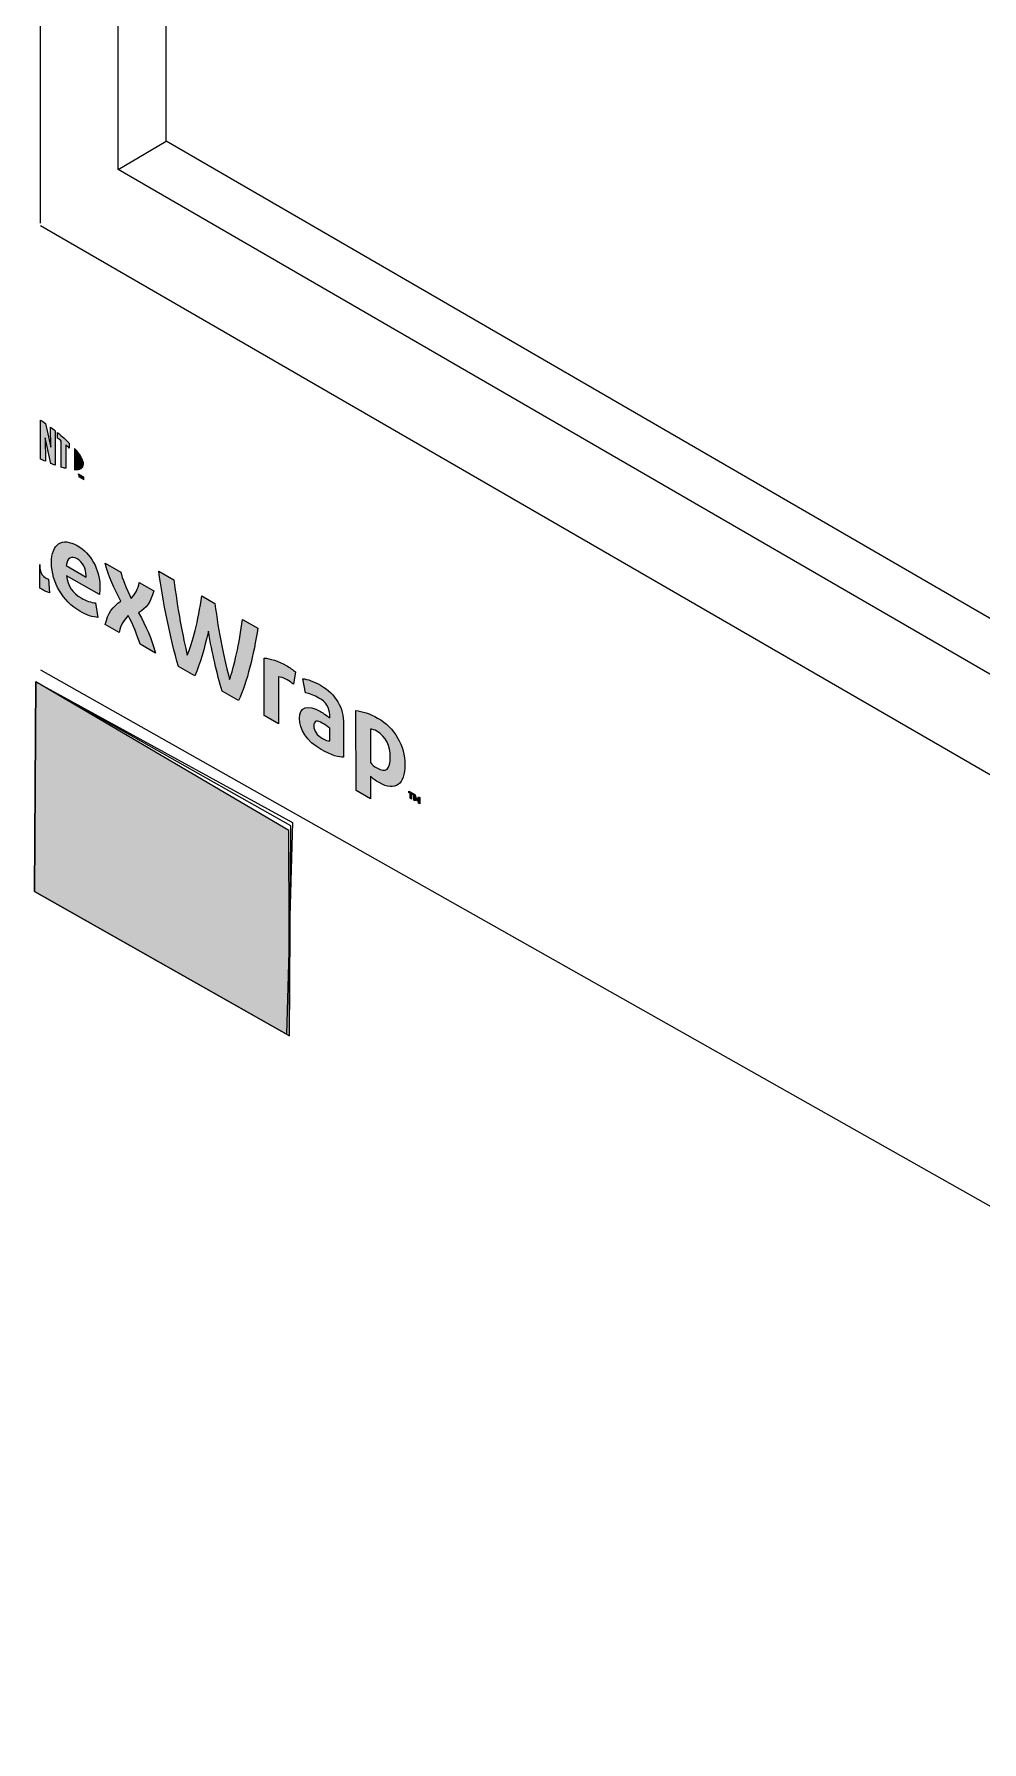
# Model space of a CAD drawing. Header units: inches. Extents: x -20.7 to 76.3, y -55.2 to 19.1.
# Drawn here: x -11.117 to -10.374, y -31.265 to -29.924 of the extents above; entities that cross this region are included whole.
import ezdxf

# ---------------------------------------------------------------- set-up
doc = ezdxf.new("R2010")
doc.units = ezdxf.units.IN
doc.header["$MEASUREMENT"] = 0
doc.linetypes.add('AI-Linetype-11', pattern=[1.199738, 0.599869, -0.119974, 0.119974, -0.119974, 0.119974, -0.119974])
for name, color, linetype, lineweight in [('.ATI-HATCH', 7, 'Continuous', 0), ('G-ANNO-TTLB', 7, 'Continuous', 0), ('TYVEK', 7, 'Continuous', 0), ('wall scratch', 7, 'Continuous', 0)]:
    doc.layers.add(name, color=color, linetype=linetype, lineweight=lineweight)

# ---------------------------------------------------------------- blocks, each defined once
blk = doc.blocks.new('Block_226')
at = {"layer": 'TYVEK', "color": 4, "lineweight": 25, "true_color": 0x00ffff}
for points in [[(-10.3883, -30.1357)], [(-10.6705, -30.297)]]:
    blk.add_lwpolyline(points, dxfattribs=at)
blk = doc.blocks.new('Block_230')
at = {"layer": 'TYVEK', "true_color": 0x003b71, "transparency": 33554687}
h = blk.add_hatch(color=156, dxfattribs=at)
h.dxf.hatch_style = 2
edge = h.paths.add_edge_path()
edge.add_spline(control_points=[(-10.8482, -30.5002), (-10.8506, -30.4988), (-10.8519, -30.4976), (-10.8534, -30.4959), (-10.8534, -30.4959), (-10.8534, -30.4696), (-10.8534, -30.4696), (-10.8518, -30.4698), (-10.8503, -30.4702), (-10.8483, -30.4714), (-10.8408, -30.4757), (-10.8378, -30.4831), (-10.8378, -30.4915), (-10.8377, -30.5012), (-10.841, -30.5044), (-10.8482, -30.5002)], knot_values=[0, 0, 0, 0, 1, 1, 1, 2, 2, 2, 3, 3, 3, 4, 4, 4, 5, 5, 5, 5], degree=3, periodic=0)
edge = h.paths.add_edge_path()
edge.add_spline(control_points=[(-10.8477, -30.461), (-10.8535, -30.4576), (-10.86, -30.4555), (-10.8647, -30.4552), (-10.8647, -30.4552), (-10.8645, -30.518), (-10.8645, -30.518), (-10.8645, -30.518), (-10.8533, -30.5244), (-10.8533, -30.5244), (-10.8533, -30.5244), (-10.8534, -30.5065), (-10.8534, -30.5065), (-10.8514, -30.5086), (-10.8494, -30.5101), (-10.8465, -30.5117), (-10.8338, -30.5191), (-10.8262, -30.5131), (-10.8263, -30.4977), (-10.8263, -30.4827), (-10.8343, -30.4686), (-10.8477, -30.461)], knot_values=[0, 0, 0, 0, 1, 1, 1, 2, 2, 2, 3, 3, 3, 4, 4, 4, 5, 5, 5, 6, 6, 6, 7, 7, 7, 7], degree=3, periodic=0)
h = blk.add_hatch(color=156, dxfattribs=at)
h.dxf.hatch_style = 2
edge = h.paths.add_edge_path()
edge.add_spline(control_points=[(-10.8233, -30.5185), (-10.8233, -30.5185), (-10.8233, -30.5196), (-10.8233, -30.5196), (-10.8233, -30.5196), (-10.8222, -30.5201), (-10.8222, -30.5201), (-10.8222, -30.5201), (-10.8221, -30.524), (-10.8221, -30.524), (-10.8221, -30.524), (-10.821, -30.5246), (-10.821, -30.5246), (-10.821, -30.5246), (-10.821, -30.5208), (-10.821, -30.5208), (-10.821, -30.5208), (-10.8199, -30.5214), (-10.8199, -30.5214), (-10.8199, -30.5214), (-10.8199, -30.5203), (-10.8199, -30.5203), (-10.8199, -30.5203), (-10.8233, -30.5185), (-10.8233, -30.5185)], knot_values=[0, 0, 0, 0, 1, 1, 1, 2, 2, 2, 3, 3, 3, 4, 4, 4, 5, 5, 5, 6, 6, 6, 7, 7, 7, 8, 8, 8, 8], degree=3, periodic=0)
edge = h.paths.add_edge_path()
edge.add_spline(control_points=[(-10.8156, -30.5228), (-10.816, -30.5237), (-10.8164, -30.5243), (-10.8169, -30.5249), (-10.8174, -30.5238), (-10.8178, -30.5227), (-10.8182, -30.5213), (-10.8182, -30.5213), (-10.8194, -30.5206), (-10.8194, -30.5206), (-10.8194, -30.5206), (-10.8194, -30.5255), (-10.8194, -30.5255), (-10.8194, -30.5255), (-10.8183, -30.5261), (-10.8183, -30.5261), (-10.8183, -30.5261), (-10.8183, -30.5239), (-10.8183, -30.5239), (-10.8183, -30.5239), (-10.8184, -30.523), (-10.8184, -30.523), (-10.818, -30.524), (-10.8176, -30.525), (-10.8173, -30.5258), (-10.8173, -30.5258), (-10.8165, -30.5263), (-10.8165, -30.5263), (-10.8162, -30.5259), (-10.8159, -30.5253), (-10.8155, -30.5248), (-10.8155, -30.5248), (-10.8156, -30.5255), (-10.8156, -30.5255), (-10.8156, -30.5255), (-10.8156, -30.5277), (-10.8156, -30.5277), (-10.8156, -30.5277), (-10.8145, -30.5283), (-10.8145, -30.5283), (-10.8145, -30.5283), (-10.8145, -30.5235), (-10.8145, -30.5235), (-10.8145, -30.5235), (-10.8156, -30.5228), (-10.8156, -30.5228)], knot_values=[0, 0, 0, 0, 1, 1, 1, 2, 2, 2, 3, 3, 3, 4, 4, 4, 5, 5, 5, 6, 6, 6, 7, 7, 7, 8, 8, 8, 9, 9, 9, 10, 10, 10, 11, 11, 11, 12, 12, 12, 13, 13, 13, 14, 14, 14, 15, 15, 15, 15], degree=3, periodic=0)
at = {"layer": 'TYVEK'}
for points, knots in [([(-10.8477, -30.461), (-10.8535, -30.4576), (-10.86, -30.4555), (-10.8647, -30.4552), (-10.8647, -30.4552), (-10.8645, -30.518), (-10.8645, -30.518), (-10.8645, -30.518), (-10.8533, -30.5244), (-10.8533, -30.5244), (-10.8533, -30.5244), (-10.8534, -30.5065), (-10.8534, -30.5065), (-10.8514, -30.5086), (-10.8494, -30.5101), (-10.8465, -30.5117), (-10.8338, -30.5191), (-10.8262, -30.5131), (-10.8263, -30.4977), (-10.8263, -30.4827), (-10.8343, -30.4686), (-10.8477, -30.461)], [0, 0, 0, 0, 1, 1, 1, 2, 2, 2, 3, 3, 3, 4, 4, 4, 5, 5, 5, 6, 6, 6, 7, 7, 7, 7]), ([(-10.8482, -30.5002), (-10.8506, -30.4988), (-10.8519, -30.4976), (-10.8534, -30.4959), (-10.8534, -30.4959), (-10.8534, -30.4696), (-10.8534, -30.4696), (-10.8518, -30.4698), (-10.8503, -30.4702), (-10.8483, -30.4714), (-10.8408, -30.4757), (-10.8378, -30.4831), (-10.8378, -30.4915), (-10.8377, -30.5012), (-10.841, -30.5044), (-10.8482, -30.5002)], [0, 0, 0, 0, 1, 1, 1, 2, 2, 2, 3, 3, 3, 4, 4, 4, 5, 5, 5, 5]), ([(-10.8233, -30.5185), (-10.8233, -30.5185), (-10.8233, -30.5196), (-10.8233, -30.5196), (-10.8233, -30.5196), (-10.8222, -30.5201), (-10.8222, -30.5201), (-10.8222, -30.5201), (-10.8221, -30.524), (-10.8221, -30.524), (-10.8221, -30.524), (-10.821, -30.5246), (-10.821, -30.5246), (-10.821, -30.5246), (-10.821, -30.5208), (-10.821, -30.5208), (-10.821, -30.5208), (-10.8199, -30.5214), (-10.8199, -30.5214), (-10.8199, -30.5214), (-10.8199, -30.5203), (-10.8199, -30.5203), (-10.8199, -30.5203), (-10.8233, -30.5185), (-10.8233, -30.5185)], [0, 0, 0, 0, 1, 1, 1, 2, 2, 2, 3, 3, 3, 4, 4, 4, 5, 5, 5, 6, 6, 6, 7, 7, 7, 8, 8, 8, 8]), ([(-10.8156, -30.5228), (-10.816, -30.5237), (-10.8164, -30.5243), (-10.8169, -30.5249), (-10.8174, -30.5238), (-10.8178, -30.5227), (-10.8182, -30.5213), (-10.8182, -30.5213), (-10.8194, -30.5206), (-10.8194, -30.5206), (-10.8194, -30.5206), (-10.8194, -30.5255), (-10.8194, -30.5255), (-10.8194, -30.5255), (-10.8183, -30.5261), (-10.8183, -30.5261), (-10.8183, -30.5261), (-10.8183, -30.5239), (-10.8183, -30.5239), (-10.8183, -30.5239), (-10.8184, -30.523), (-10.8184, -30.523), (-10.818, -30.524), (-10.8176, -30.525), (-10.8173, -30.5258), (-10.8173, -30.5258), (-10.8165, -30.5263), (-10.8165, -30.5263), (-10.8162, -30.5259), (-10.8159, -30.5253), (-10.8155, -30.5248), (-10.8155, -30.5248), (-10.8156, -30.5255), (-10.8156, -30.5255), (-10.8156, -30.5255), (-10.8156, -30.5277), (-10.8156, -30.5277), (-10.8156, -30.5277), (-10.8145, -30.5283), (-10.8145, -30.5283), (-10.8145, -30.5283), (-10.8145, -30.5235), (-10.8145, -30.5235), (-10.8145, -30.5235), (-10.8156, -30.5228), (-10.8156, -30.5228)], [0, 0, 0, 0, 1, 1, 1, 2, 2, 2, 3, 3, 3, 4, 4, 4, 5, 5, 5, 6, 6, 6, 7, 7, 7, 8, 8, 8, 9, 9, 9, 10, 10, 10, 11, 11, 11, 12, 12, 12, 13, 13, 13, 14, 14, 14, 15, 15, 15, 15])]:
    blk.add_open_spline(points, degree=3, knots=knots, dxfattribs=at)
blk = doc.blocks.new('Block_229')
at = {"layer": 'TYVEK'}
blk.add_blockref('Block_230', (0, 0), dxfattribs=at)
blk = doc.blocks.new('Block_237')
at = {"layer": 'TYVEK', "true_color": 0x003b71, "transparency": 33554687}
h = blk.add_hatch(color=156, dxfattribs=at)
h.dxf.hatch_style = 2
edge = h.paths.add_edge_path()
edge.add_spline(control_points=[(-11.0765, -30.3503), (-11.0765, -30.3503), (-11.092, -30.3413), (-11.092, -30.3413), (-11.0912, -30.3354), (-11.0881, -30.3333), (-11.0834, -30.336), (-11.079, -30.3385), (-11.0765, -30.3438), (-11.0765, -30.3491), (-11.0765, -30.3491), (-11.0765, -30.3503), (-11.0765, -30.3503)], knot_values=[0, 0, 0, 0, 1, 1, 1, 2, 2, 2, 3, 3, 3, 4, 4, 4, 4], degree=3, periodic=0)
edge = h.paths.add_edge_path()
edge.add_spline(control_points=[(-11.0656, -30.3572), (-11.0657, -30.3445), (-11.0727, -30.3318), (-11.0834, -30.3256), (-11.0954, -30.3188), (-11.1036, -30.3242), (-11.1036, -30.3391), (-11.1035, -30.3548), (-11.0945, -30.3695), (-11.0814, -30.377), (-11.0761, -30.3802), (-11.0708, -30.3818), (-11.0671, -30.382), (-11.0671, -30.382), (-11.069, -30.3706), (-11.069, -30.3706), (-11.0725, -30.3703), (-11.0763, -30.3691), (-11.0803, -30.3667), (-11.0869, -30.363), (-11.0907, -30.3575), (-11.0918, -30.3493), (-11.0918, -30.3493), (-11.066, -30.3641), (-11.066, -30.3641), (-11.0658, -30.3623), (-11.0656, -30.3599), (-11.0656, -30.3572)], knot_values=[0, 0, 0, 0, 1, 1, 1, 2, 2, 2, 3, 3, 3, 4, 4, 4, 5, 5, 5, 6, 6, 6, 7, 7, 7, 8, 8, 8, 9, 9, 9, 9], degree=3, periodic=0)
h = blk.add_hatch(color=156, dxfattribs=at)
h.dxf.hatch_style = 2
edge = h.paths.add_edge_path()
edge.add_spline(control_points=[(-11.106, -30.3519), (-11.1068, -30.3517), (-11.1076, -30.3513), (-11.1084, -30.3509), (-11.1107, -30.3495), (-11.112, -30.3474), (-11.1125, -30.3444), (-11.1127, -30.3432), (-11.1128, -30.3419), (-11.1128, -30.3405), (-11.1128, -30.3405), (-11.1127, -30.359), (-11.1127, -30.359), (-11.1121, -30.3594), (-11.1115, -30.3598), (-11.1109, -30.3601), (-11.1092, -30.3611), (-11.1067, -30.3621), (-11.1052, -30.3627), (-11.1052, -30.3627), (-11.106, -30.3519), (-11.106, -30.3519)], knot_values=[0, 0, 0, 0, 1, 1, 1, 2, 2, 2, 3, 3, 3, 4, 4, 4, 5, 5, 5, 6, 6, 6, 7, 7, 7, 7], degree=3, periodic=0)
h = blk.add_hatch(color=156, dxfattribs=at)
h.dxf.hatch_style = 2
edge = h.paths.add_edge_path()
edge.add_spline(control_points=[(-11.0352, -30.3784), (-11.029, -30.3746), (-11.0255, -30.3698), (-11.0234, -30.3612), (-11.0234, -30.3612), (-11.0349, -30.3547), (-11.0349, -30.3547), (-11.0354, -30.3596), (-11.038, -30.3637), (-11.041, -30.3671), (-11.0446, -30.3597), (-11.0482, -30.3512), (-11.0493, -30.3464), (-11.0493, -30.3464), (-11.0614, -30.3394), (-11.0614, -30.3394), (-11.0588, -30.3503), (-11.0545, -30.3592), (-11.0491, -30.3693), (-11.0556, -30.3734), (-11.0593, -30.3788), (-11.0614, -30.3875), (-11.0614, -30.3875), (-11.0505, -30.3937), (-11.0505, -30.3937), (-11.0494, -30.3877), (-11.0464, -30.3837), (-11.0433, -30.3804), (-11.0399, -30.3875), (-11.0357, -30.3968), (-11.0341, -30.4031), (-11.0341, -30.4031), (-11.0219, -30.41), (-11.0219, -30.41), (-11.0253, -30.3982), (-11.0292, -30.3893), (-11.0352, -30.3784)], knot_values=[0, 0, 0, 0, 1, 1, 1, 2, 2, 2, 3, 3, 3, 4, 4, 4, 5, 5, 5, 6, 6, 6, 7, 7, 7, 8, 8, 8, 9, 9, 9, 10, 10, 10, 11, 11, 11, 12, 12, 12, 12], degree=3, periodic=0)
h = blk.add_hatch(color=156, dxfattribs=at)
h.dxf.hatch_style = 2
edge = h.paths.add_edge_path()
edge.add_spline(control_points=[(-10.9537, -30.3835), (-10.956, -30.402), (-10.9606, -30.4216), (-10.9638, -30.4308), (-10.9675, -30.4176), (-10.9728, -30.393), (-10.9753, -30.3711), (-10.9753, -30.3711), (-10.9857, -30.3651), (-10.9857, -30.3651), (-10.9881, -30.3842), (-10.9935, -30.4027), (-10.997, -30.4117), (-11.0003, -30.3988), (-11.005, -30.3738), (-11.0075, -30.3526), (-11.0075, -30.3526), (-11.0194, -30.3458), (-11.0194, -30.3458), (-11.0163, -30.3694), (-11.0104, -30.3986), (-11.0039, -30.4204), (-11.0039, -30.4204), (-10.9911, -30.4278), (-10.9911, -30.4278), (-10.987, -30.4183), (-10.9836, -30.4066), (-10.9805, -30.3929), (-10.9774, -30.41), (-10.9738, -30.4259), (-10.9697, -30.44), (-10.9697, -30.44), (-10.9569, -30.4473), (-10.9569, -30.4473), (-10.9501, -30.4333), (-10.9448, -30.4105), (-10.9417, -30.3904), (-10.9417, -30.3904), (-10.9537, -30.3835), (-10.9537, -30.3835)], knot_values=[0, 0, 0, 0, 1, 1, 1, 2, 2, 2, 3, 3, 3, 4, 4, 4, 5, 5, 5, 6, 6, 6, 7, 7, 7, 8, 8, 8, 9, 9, 9, 10, 10, 10, 11, 11, 11, 12, 12, 12, 13, 13, 13, 13], degree=3, periodic=0)
h = blk.add_hatch(color=156, dxfattribs=at)
h.dxf.hatch_style = 2
edge = h.paths.add_edge_path()
edge.add_spline(control_points=[(-10.9195, -30.4197), (-10.9255, -30.4164), (-10.9323, -30.414), (-10.9367, -30.414), (-10.9367, -30.414), (-10.9366, -30.4591), (-10.9366, -30.4591), (-10.9366, -30.4591), (-10.9254, -30.4655), (-10.9254, -30.4655), (-10.9254, -30.4655), (-10.9255, -30.4287), (-10.9255, -30.4287), (-10.9237, -30.4287), (-10.9217, -30.4292), (-10.9186, -30.431), (-10.917, -30.4319), (-10.9152, -30.4331), (-10.9138, -30.4345), (-10.9138, -30.4345), (-10.9122, -30.4247), (-10.9122, -30.4247), (-10.9138, -30.4234), (-10.9167, -30.4214), (-10.9195, -30.4197)], knot_values=[0, 0, 0, 0, 1, 1, 1, 2, 2, 2, 3, 3, 3, 4, 4, 4, 5, 5, 5, 6, 6, 6, 7, 7, 7, 8, 8, 8, 8], degree=3, periodic=0)
h = blk.add_hatch(color=156, dxfattribs=at)
h.dxf.hatch_style = 2
edge = h.paths.add_edge_path()
edge.add_spline(control_points=[(-10.8853, -30.479), (-10.8865, -30.4791), (-10.8886, -30.4785), (-10.891, -30.477), (-10.8954, -30.4746), (-10.8977, -30.4711), (-10.8978, -30.4672), (-10.8978, -30.4627), (-10.8949, -30.4627), (-10.8911, -30.4649), (-10.8891, -30.466), (-10.8872, -30.4675), (-10.8853, -30.4689), (-10.8853, -30.4689), (-10.8853, -30.479), (-10.8853, -30.479)], knot_values=[0, 0, 0, 0, 1, 1, 1, 2, 2, 2, 3, 3, 3, 4, 4, 4, 5, 5, 5, 5], degree=3, periodic=0)
edge = h.paths.add_edge_path()
edge.add_spline(control_points=[(-10.8744, -30.4657), (-10.8744, -30.453), (-10.8804, -30.4422), (-10.8924, -30.4353), (-10.8973, -30.4324), (-10.903, -30.4304), (-10.9065, -30.4301), (-10.9065, -30.4301), (-10.9044, -30.4413), (-10.9044, -30.4413), (-10.9011, -30.4417), (-10.8972, -30.4432), (-10.8937, -30.4453), (-10.8883, -30.4484), (-10.8854, -30.4528), (-10.8853, -30.4585), (-10.8853, -30.4585), (-10.8853, -30.4608), (-10.8853, -30.4608), (-10.8874, -30.4593), (-10.8903, -30.4572), (-10.8926, -30.4558), (-10.9024, -30.4503), (-10.909, -30.452), (-10.909, -30.4613), (-10.909, -30.4697), (-10.9033, -30.4793), (-10.8921, -30.4857), (-10.8839, -30.4905), (-10.8777, -30.4918), (-10.8744, -30.4918), (-10.8744, -30.4918), (-10.8744, -30.4657), (-10.8744, -30.4657)], knot_values=[0, 0, 0, 0, 1, 1, 1, 2, 2, 2, 3, 3, 3, 4, 4, 4, 5, 5, 5, 6, 6, 6, 7, 7, 7, 8, 8, 8, 9, 9, 9, 10, 10, 10, 11, 11, 11, 11], degree=3, periodic=0)
at = {"layer": 'TYVEK'}
for points, knots in [([(-11.0656, -30.3572), (-11.0657, -30.3445), (-11.0727, -30.3318), (-11.0834, -30.3256), (-11.0954, -30.3188), (-11.1036, -30.3242), (-11.1036, -30.3391), (-11.1035, -30.3548), (-11.0945, -30.3695), (-11.0814, -30.377), (-11.0761, -30.3802), (-11.0708, -30.3818), (-11.0671, -30.382), (-11.0671, -30.382), (-11.069, -30.3706), (-11.069, -30.3706), (-11.0725, -30.3703), (-11.0763, -30.3691), (-11.0803, -30.3667), (-11.0869, -30.363), (-11.0907, -30.3575), (-11.0918, -30.3493), (-11.0918, -30.3493), (-11.066, -30.3641), (-11.066, -30.3641), (-11.0658, -30.3623), (-11.0656, -30.3599), (-11.0656, -30.3572)], [0, 0, 0, 0, 1, 1, 1, 2, 2, 2, 3, 3, 3, 4, 4, 4, 5, 5, 5, 6, 6, 6, 7, 7, 7, 8, 8, 8, 9, 9, 9, 9]), ([(-11.106, -30.3519), (-11.1068, -30.3517), (-11.1076, -30.3513), (-11.1084, -30.3509), (-11.1107, -30.3495), (-11.112, -30.3474), (-11.1125, -30.3444), (-11.1127, -30.3432), (-11.1128, -30.3419), (-11.1128, -30.3405), (-11.1128, -30.3405), (-11.1127, -30.359), (-11.1127, -30.359), (-11.1121, -30.3594), (-11.1115, -30.3598), (-11.1109, -30.3601), (-11.1092, -30.3611), (-11.1067, -30.3621), (-11.1052, -30.3627), (-11.1052, -30.3627), (-11.106, -30.3519), (-11.106, -30.3519)], [0, 0, 0, 0, 1, 1, 1, 2, 2, 2, 3, 3, 3, 4, 4, 4, 5, 5, 5, 6, 6, 6, 7, 7, 7, 7]), ([(-11.0765, -30.3503), (-11.0765, -30.3503), (-11.092, -30.3413), (-11.092, -30.3413), (-11.0912, -30.3354), (-11.0881, -30.3333), (-11.0834, -30.336), (-11.079, -30.3385), (-11.0765, -30.3438), (-11.0765, -30.3491), (-11.0765, -30.3491), (-11.0765, -30.3503), (-11.0765, -30.3503)], [0, 0, 0, 0, 1, 1, 1, 2, 2, 2, 3, 3, 3, 4, 4, 4, 4]), ([(-11.0352, -30.3784), (-11.029, -30.3746), (-11.0255, -30.3698), (-11.0234, -30.3612), (-11.0234, -30.3612), (-11.0349, -30.3547), (-11.0349, -30.3547), (-11.0354, -30.3596), (-11.038, -30.3637), (-11.041, -30.3671), (-11.0446, -30.3597), (-11.0482, -30.3512), (-11.0493, -30.3464), (-11.0493, -30.3464), (-11.0614, -30.3394), (-11.0614, -30.3394), (-11.0588, -30.3503), (-11.0545, -30.3592), (-11.0491, -30.3693), (-11.0556, -30.3734), (-11.0593, -30.3788), (-11.0614, -30.3875), (-11.0614, -30.3875), (-11.0505, -30.3937), (-11.0505, -30.3937), (-11.0494, -30.3877), (-11.0464, -30.3837), (-11.0433, -30.3804), (-11.0399, -30.3875), (-11.0357, -30.3968), (-11.0341, -30.4031), (-11.0341, -30.4031), (-11.0219, -30.41), (-11.0219, -30.41), (-11.0253, -30.3982), (-11.0292, -30.3893), (-11.0352, -30.3784)], [0, 0, 0, 0, 1, 1, 1, 2, 2, 2, 3, 3, 3, 4, 4, 4, 5, 5, 5, 6, 6, 6, 7, 7, 7, 8, 8, 8, 9, 9, 9, 10, 10, 10, 11, 11, 11, 12, 12, 12, 12]), ([(-10.9537, -30.3835), (-10.956, -30.402), (-10.9606, -30.4216), (-10.9638, -30.4308), (-10.9675, -30.4176), (-10.9728, -30.393), (-10.9753, -30.3711), (-10.9753, -30.3711), (-10.9857, -30.3651), (-10.9857, -30.3651), (-10.9881, -30.3842), (-10.9935, -30.4027), (-10.997, -30.4117), (-11.0003, -30.3988), (-11.005, -30.3738), (-11.0075, -30.3526), (-11.0075, -30.3526), (-11.0194, -30.3458), (-11.0194, -30.3458), (-11.0163, -30.3694), (-11.0104, -30.3986), (-11.0039, -30.4204), (-11.0039, -30.4204), (-10.9911, -30.4278), (-10.9911, -30.4278), (-10.987, -30.4183), (-10.9836, -30.4066), (-10.9805, -30.3929), (-10.9774, -30.41), (-10.9738, -30.4259), (-10.9697, -30.44), (-10.9697, -30.44), (-10.9569, -30.4473), (-10.9569, -30.4473), (-10.9501, -30.4333), (-10.9448, -30.4105), (-10.9417, -30.3904), (-10.9417, -30.3904), (-10.9537, -30.3835), (-10.9537, -30.3835)], [0, 0, 0, 0, 1, 1, 1, 2, 2, 2, 3, 3, 3, 4, 4, 4, 5, 5, 5, 6, 6, 6, 7, 7, 7, 8, 8, 8, 9, 9, 9, 10, 10, 10, 11, 11, 11, 12, 12, 12, 13, 13, 13, 13]), ([(-10.9195, -30.4197), (-10.9255, -30.4164), (-10.9323, -30.414), (-10.9367, -30.414), (-10.9367, -30.414), (-10.9366, -30.4591), (-10.9366, -30.4591), (-10.9366, -30.4591), (-10.9254, -30.4655), (-10.9254, -30.4655), (-10.9254, -30.4655), (-10.9255, -30.4287), (-10.9255, -30.4287), (-10.9237, -30.4287), (-10.9217, -30.4292), (-10.9186, -30.431), (-10.917, -30.4319), (-10.9152, -30.4331), (-10.9138, -30.4345), (-10.9138, -30.4345), (-10.9122, -30.4247), (-10.9122, -30.4247), (-10.9138, -30.4234), (-10.9167, -30.4214), (-10.9195, -30.4197)], [0, 0, 0, 0, 1, 1, 1, 2, 2, 2, 3, 3, 3, 4, 4, 4, 5, 5, 5, 6, 6, 6, 7, 7, 7, 8, 8, 8, 8]), ([(-10.8744, -30.4657), (-10.8744, -30.453), (-10.8804, -30.4422), (-10.8924, -30.4353), (-10.8973, -30.4324), (-10.903, -30.4304), (-10.9065, -30.4301), (-10.9065, -30.4301), (-10.9044, -30.4413), (-10.9044, -30.4413), (-10.9011, -30.4417), (-10.8972, -30.4432), (-10.8937, -30.4453), (-10.8883, -30.4484), (-10.8854, -30.4528), (-10.8853, -30.4585), (-10.8853, -30.4585), (-10.8853, -30.4608), (-10.8853, -30.4608), (-10.8874, -30.4593), (-10.8903, -30.4572), (-10.8926, -30.4558), (-10.9024, -30.4503), (-10.909, -30.452), (-10.909, -30.4613), (-10.909, -30.4697), (-10.9033, -30.4793), (-10.8921, -30.4857), (-10.8839, -30.4905), (-10.8777, -30.4918), (-10.8744, -30.4918), (-10.8744, -30.4918), (-10.8744, -30.4657), (-10.8744, -30.4657)], [0, 0, 0, 0, 1, 1, 1, 2, 2, 2, 3, 3, 3, 4, 4, 4, 5, 5, 5, 6, 6, 6, 7, 7, 7, 8, 8, 8, 9, 9, 9, 10, 10, 10, 11, 11, 11, 11]), ([(-10.8853, -30.479), (-10.8865, -30.4791), (-10.8886, -30.4785), (-10.891, -30.477), (-10.8954, -30.4746), (-10.8977, -30.4711), (-10.8978, -30.4672), (-10.8978, -30.4627), (-10.8949, -30.4627), (-10.8911, -30.4649), (-10.8891, -30.466), (-10.8872, -30.4675), (-10.8853, -30.4689), (-10.8853, -30.4689), (-10.8853, -30.479), (-10.8853, -30.479)], [0, 0, 0, 0, 1, 1, 1, 2, 2, 2, 3, 3, 3, 4, 4, 4, 5, 5, 5, 5])]:
    blk.add_open_spline(points, degree=3, knots=knots, dxfattribs=at)
blk = doc.blocks.new('Block_238')
at = {"layer": 'TYVEK', "true_color": 0x003b71, "transparency": 33554687}
h = blk.add_hatch(color=156, dxfattribs=at)
h.dxf.hatch_style = 2
edge = h.paths.add_edge_path()
edge.add_spline(control_points=[(-11.104, -30.2484), (-11.104, -30.2484), (-11.1084, -30.2296), (-11.1084, -30.2296), (-11.1096, -30.2287), (-11.111, -30.2277), (-11.1121, -30.227), (-11.1121, -30.227), (-11.1121, -30.2578), (-11.1121, -30.2578), (-11.1113, -30.2581), (-11.1093, -30.259), (-11.1083, -30.2594), (-11.1083, -30.2594), (-11.1086, -30.2411), (-11.1086, -30.2411), (-11.1086, -30.2411), (-11.104, -30.2612), (-11.104, -30.2612), (-11.103, -30.2616), (-11.1016, -30.2621), (-11.1007, -30.2624), (-11.1007, -30.2624), (-11.1007, -30.2354), (-11.1007, -30.2354), (-11.1017, -30.2346), (-11.1035, -30.2332), (-11.1044, -30.2326), (-11.1044, -30.2326), (-11.104, -30.2484), (-11.104, -30.2484)], knot_values=[0, 0, 0, 0, 1, 1, 1, 2, 2, 2, 3, 3, 3, 4, 4, 4, 5, 5, 5, 6, 6, 6, 7, 7, 7, 8, 8, 8, 9, 9, 9, 10, 10, 10, 10], degree=3, periodic=0)
h = blk.add_hatch(color=156, dxfattribs=at)
h.dxf.hatch_style = 2
edge = h.paths.add_edge_path()
edge.add_spline(control_points=[(-11.0988, -30.2412), (-11.0978, -30.242), (-11.0969, -30.2427), (-11.0959, -30.2435), (-11.0959, -30.2435), (-11.0959, -30.264), (-11.0959, -30.264), (-11.095, -30.2642), (-11.0935, -30.2647), (-11.0924, -30.2649), (-11.0924, -30.2649), (-11.0924, -30.2465), (-11.0924, -30.2465), (-11.0914, -30.2474), (-11.0905, -30.2482), (-11.0896, -30.249), (-11.0896, -30.249), (-11.0896, -30.2451), (-11.0896, -30.2451), (-11.0924, -30.2424), (-11.0953, -30.2398), (-11.0988, -30.2369), (-11.0988, -30.2369), (-11.0988, -30.2412), (-11.0988, -30.2412)], knot_values=[0, 0, 0, 0, 1, 1, 1, 2, 2, 2, 3, 3, 3, 4, 4, 4, 5, 5, 5, 6, 6, 6, 7, 7, 7, 8, 8, 8, 8], degree=3, periodic=0)
h = blk.add_hatch(color=156, dxfattribs=at)
h.dxf.hatch_style = 2
edge = h.paths.add_edge_path()
edge.add_spline(control_points=[(-11.0784, -30.2617), (-11.0784, -30.2647), (-11.0809, -30.2661), (-11.0854, -30.266), (-11.0854, -30.266), (-11.0854, -30.2494), (-11.0854, -30.2494), (-11.0809, -30.2544), (-11.0784, -30.2587), (-11.0784, -30.2617)], knot_values=[0, 0, 0, 0, 1, 1, 1, 2, 2, 2, 3, 3, 3, 3], degree=3, periodic=0)
h = blk.add_hatch(color=156, dxfattribs=at)
h.dxf.hatch_style = 2
edge = h.paths.add_edge_path()
edge.add_spline(control_points=[(-11.0825, -30.2693), (-11.0825, -30.2693), (-11.0825, -30.2697), (-11.0825, -30.2697), (-11.0825, -30.2697), (-11.0819, -30.27), (-11.0819, -30.27), (-11.0819, -30.27), (-11.0819, -30.2719), (-11.0819, -30.2719), (-11.0819, -30.2719), (-11.0815, -30.2722), (-11.0815, -30.2722), (-11.0815, -30.2722), (-11.0815, -30.2703), (-11.0815, -30.2703), (-11.0815, -30.2703), (-11.0808, -30.2705), (-11.0808, -30.2705), (-11.0808, -30.2705), (-11.0808, -30.2702), (-11.0808, -30.2702), (-11.0808, -30.2702), (-11.0825, -30.2693), (-11.0825, -30.2693)], knot_values=[0, 0, 0, 0, 1, 1, 1, 2, 2, 2, 3, 3, 3, 4, 4, 4, 5, 5, 5, 6, 6, 6, 7, 7, 7, 8, 8, 8, 8], degree=3, periodic=0)
edge = h.paths.add_edge_path()
edge.add_spline(control_points=[(-11.0788, -30.2714), (-11.0788, -30.2714), (-11.0794, -30.2721), (-11.0794, -30.2721), (-11.0794, -30.2721), (-11.08, -30.2706), (-11.08, -30.2706), (-11.08, -30.2706), (-11.0804, -30.2704), (-11.0804, -30.2704), (-11.0804, -30.2704), (-11.0804, -30.2728), (-11.0804, -30.2728), (-11.0804, -30.2728), (-11.08, -30.273), (-11.08, -30.273), (-11.08, -30.273), (-11.08, -30.2713), (-11.08, -30.2713), (-11.08, -30.2713), (-11.0794, -30.2728), (-11.0794, -30.2728), (-11.0794, -30.2728), (-11.0788, -30.2721), (-11.0788, -30.2721), (-11.0788, -30.2721), (-11.0788, -30.2738), (-11.0788, -30.2738), (-11.0788, -30.2738), (-11.0784, -30.274), (-11.0784, -30.274), (-11.0784, -30.274), (-11.0784, -30.2716), (-11.0784, -30.2716), (-11.0784, -30.2716), (-11.0788, -30.2714), (-11.0788, -30.2714)], knot_values=[0, 0, 0, 0, 1, 1, 1, 2, 2, 2, 3, 3, 3, 4, 4, 4, 5, 5, 5, 6, 6, 6, 7, 7, 7, 8, 8, 8, 9, 9, 9, 10, 10, 10, 11, 11, 11, 12, 12, 12, 12], degree=3, periodic=0)
at = {"layer": 'TYVEK'}
for points, knots in [([(-11.104, -30.2484), (-11.104, -30.2484), (-11.1084, -30.2296), (-11.1084, -30.2296), (-11.1096, -30.2287), (-11.111, -30.2277), (-11.1121, -30.227), (-11.1121, -30.227), (-11.1121, -30.2578), (-11.1121, -30.2578), (-11.1113, -30.2581), (-11.1093, -30.259), (-11.1083, -30.2594), (-11.1083, -30.2594), (-11.1086, -30.2411), (-11.1086, -30.2411), (-11.1086, -30.2411), (-11.104, -30.2612), (-11.104, -30.2612), (-11.103, -30.2616), (-11.1016, -30.2621), (-11.1007, -30.2624), (-11.1007, -30.2624), (-11.1007, -30.2354), (-11.1007, -30.2354), (-11.1017, -30.2346), (-11.1035, -30.2332), (-11.1044, -30.2326), (-11.1044, -30.2326), (-11.104, -30.2484), (-11.104, -30.2484)], [0, 0, 0, 0, 1, 1, 1, 2, 2, 2, 3, 3, 3, 4, 4, 4, 5, 5, 5, 6, 6, 6, 7, 7, 7, 8, 8, 8, 9, 9, 9, 10, 10, 10, 10]), ([(-11.0988, -30.2412), (-11.0978, -30.242), (-11.0969, -30.2427), (-11.0959, -30.2435), (-11.0959, -30.2435), (-11.0959, -30.264), (-11.0959, -30.264), (-11.095, -30.2642), (-11.0935, -30.2647), (-11.0924, -30.2649), (-11.0924, -30.2649), (-11.0924, -30.2465), (-11.0924, -30.2465), (-11.0914, -30.2474), (-11.0905, -30.2482), (-11.0896, -30.249), (-11.0896, -30.249), (-11.0896, -30.2451), (-11.0896, -30.2451), (-11.0924, -30.2424), (-11.0953, -30.2398), (-11.0988, -30.2369), (-11.0988, -30.2369), (-11.0988, -30.2412), (-11.0988, -30.2412)], [0, 0, 0, 0, 1, 1, 1, 2, 2, 2, 3, 3, 3, 4, 4, 4, 5, 5, 5, 6, 6, 6, 7, 7, 7, 8, 8, 8, 8]), ([(-11.0784, -30.2617), (-11.0784, -30.2647), (-11.0809, -30.2661), (-11.0854, -30.266), (-11.0854, -30.266), (-11.0854, -30.2494), (-11.0854, -30.2494), (-11.0809, -30.2544), (-11.0784, -30.2587), (-11.0784, -30.2617)], [0, 0, 0, 0, 1, 1, 1, 2, 2, 2, 3, 3, 3, 3]), ([(-11.0825, -30.2693), (-11.0825, -30.2693), (-11.0825, -30.2697), (-11.0825, -30.2697), (-11.0825, -30.2697), (-11.0819, -30.27), (-11.0819, -30.27), (-11.0819, -30.27), (-11.0819, -30.2719), (-11.0819, -30.2719), (-11.0819, -30.2719), (-11.0815, -30.2722), (-11.0815, -30.2722), (-11.0815, -30.2722), (-11.0815, -30.2703), (-11.0815, -30.2703), (-11.0815, -30.2703), (-11.0808, -30.2705), (-11.0808, -30.2705), (-11.0808, -30.2705), (-11.0808, -30.2702), (-11.0808, -30.2702), (-11.0808, -30.2702), (-11.0825, -30.2693), (-11.0825, -30.2693)], [0, 0, 0, 0, 1, 1, 1, 2, 2, 2, 3, 3, 3, 4, 4, 4, 5, 5, 5, 6, 6, 6, 7, 7, 7, 8, 8, 8, 8]), ([(-11.0788, -30.2714), (-11.0788, -30.2714), (-11.0794, -30.2721), (-11.0794, -30.2721), (-11.0794, -30.2721), (-11.08, -30.2706), (-11.08, -30.2706), (-11.08, -30.2706), (-11.0804, -30.2704), (-11.0804, -30.2704), (-11.0804, -30.2704), (-11.0804, -30.2728), (-11.0804, -30.2728), (-11.0804, -30.2728), (-11.08, -30.273), (-11.08, -30.273), (-11.08, -30.273), (-11.08, -30.2713), (-11.08, -30.2713), (-11.08, -30.2713), (-11.0794, -30.2728), (-11.0794, -30.2728), (-11.0794, -30.2728), (-11.0788, -30.2721), (-11.0788, -30.2721), (-11.0788, -30.2721), (-11.0788, -30.2738), (-11.0788, -30.2738), (-11.0788, -30.2738), (-11.0784, -30.274), (-11.0784, -30.274), (-11.0784, -30.274), (-11.0784, -30.2716), (-11.0784, -30.2716), (-11.0784, -30.2716), (-11.0788, -30.2714), (-11.0788, -30.2714)], [0, 0, 0, 0, 1, 1, 1, 2, 2, 2, 3, 3, 3, 4, 4, 4, 5, 5, 5, 6, 6, 6, 7, 7, 7, 8, 8, 8, 9, 9, 9, 10, 10, 10, 11, 11, 11, 12, 12, 12, 12])]:
    blk.add_open_spline(points, degree=3, knots=knots, dxfattribs=at)
blk = doc.blocks.new('Block_236')
at = {"layer": 'TYVEK'}
for name in ['Block_238', 'Block_237']:
    blk.add_blockref(name, (0, 0), dxfattribs=at)
blk = doc.blocks.new('Block_239')
at = {"layer": 'TYVEK', "color": 33, "lineweight": 25, "true_color": 0xcc9966}
for points in [[(-10.9357, -29.9636)], [(-11.1012, -30.0582)]]:
    blk.add_lwpolyline(points, dxfattribs=at)
blk = doc.blocks.new('Block_240')
at = {"layer": 'TYVEK', "color": 33, "lineweight": 25, "true_color": 0xcc9966}
for points in [[(-10.8811, -29.9356)], [(-11.0466, -30.0302)]]:
    blk.add_lwpolyline(points, dxfattribs=at)
blk = doc.blocks.new('Block_241')
at = {"layer": 'TYVEK', "color": 33, "lineweight": 25, "true_color": 0xcc9966}
for points in [[(-10.8811, -29.9356)], [(-9.9677, -30.4497)]]:
    blk.add_lwpolyline(points, dxfattribs=at)
blk = doc.blocks.new('Block_243')
at = {"layer": 'TYVEK', "color": 2, "lineweight": 25, "true_color": 0xffff00}
for points in [[(-11.0466, -30.0302)], [(-9.979, -30.6466)]]:
    blk.add_lwpolyline(points, dxfattribs=at)
blk = doc.blocks.new('Block_245')
at = {"layer": 'TYVEK', "color": 3, "lineweight": 25, "true_color": 0x00ff00}
for p, q in [((-11.0137, -30.008), (-11.0137, -27.8149)), ((-10.0176, -30.5857), (-11.0137, -30.008))]:
    blk.add_line(p, q, dxfattribs=at)

msp = doc.modelspace()

# ---------------------------------------------------------------- hatches: boundary and pattern name
at = {"layer": '.ATI-HATCH', "true_color": 0x848484, "transparency": 33554559}
msp.add_hatch(color=252, dxfattribs=at).paths.add_polyline_path([(-10.9174, -30.5492), (-11.1159, -30.4326), (-11.1169, -30.5973), (-10.9168, -30.7104)])
at = {"layer": 'G-ANNO-TTLB', "true_color": 0xff00ff, "transparency": 33554687}
h = msp.add_hatch(color=6, dxfattribs=at)
edge = h.paths.add_edge_path()
edge.add_spline(control_points=[(20.0382, -55.2136), (20.0382, -55.2136), (-20.6495, -55.2136), (-20.6495, -55.2136), (-20.6495, -55.2136), (-20.6495, -21.0886), (-20.6495, -21.0886), (-20.6495, -21.0886), (20.0382, -21.0886), (20.0382, -21.0886), (20.0382, -21.0886), (20.0382, -55.2136), (20.0382, -55.2136)], knot_values=[0, 0, 0, 0, 1, 1, 1, 2, 2, 2, 3, 3, 3, 4, 4, 4, 4], degree=3, periodic=0)
edge = h.paths.add_edge_path()
edge.add_spline(control_points=[(-20.5245, -21.2136), (-20.5245, -21.2136), (-20.5245, -55.0886), (-20.5245, -55.0886), (-20.5245, -55.0886), (19.9132, -55.0886), (19.9132, -55.0886), (19.9132, -55.0886), (19.9132, -21.2136), (19.9132, -21.2136), (19.9132, -21.2136), (-20.5245, -21.2136), (-20.5245, -21.2136)], knot_values=[0, 0, 0, 0, 1, 1, 1, 2, 2, 2, 3, 3, 3, 4, 4, 4, 4], degree=3, periodic=0)
edge.add_line((-20.5245, -21.2136), (-20.5245, -21.2136))
at = {"layer": 'TYVEK', "true_color": 0x000000, "transparency": 33554687}
h = msp.add_hatch(dxfattribs=at)
h.set_pattern_fill('_U', color=18, scale=10, angle=45, style=2, pattern_type=0)
h.set_pattern_definition([(45, (0, 0), (-7.071, 7.071), [])])
h.paths.add_polyline_path([(-10.9191, -30.7091), (-11.1169, -30.5973), (-11.1159, -30.4326), (-10.9144, -30.5429)])

# ---------------------------------------------------------------- linework, layer by layer
at = {"layer": '.ATI-HATCH'}
msp.add_lwpolyline([(-10.9174, -30.5492), (-11.1159, -30.4326), (-11.1169, -30.5973), (-10.9168, -30.7104)], close=True, dxfattribs=at)
msp.add_lwpolyline([(-11.1117, -31.2561)], dxfattribs=at)
at = {"layer": 'G-ANNO-TTLB'}
for points in [[(20.0382, -55.2136), (20.0382, -55.2136), (-20.6495, -55.2136), (-20.6495, -55.2136), (-20.6495, -55.2136), (-20.6495, -21.0886), (-20.6495, -21.0886), (-20.6495, -21.0886), (20.0382, -21.0886), (20.0382, -21.0886), (20.0382, -21.0886), (20.0382, -55.2136), (20.0382, -55.2136)], [(-20.5245, -21.2136), (-20.5245, -21.2136), (-20.5245, -55.0886), (-20.5245, -55.0886), (-20.5245, -55.0886), (19.9132, -55.0886), (19.9132, -55.0886), (19.9132, -55.0886), (19.9132, -21.2136), (19.9132, -21.2136), (19.9132, -21.2136), (-20.5245, -21.2136), (-20.5245, -21.2136)]]:
    msp.add_open_spline(points, degree=3, knots=[0, 0, 0, 0, 1, 1, 1, 2, 2, 2, 3, 3, 3, 4, 4, 4, 4], dxfattribs=at)
at = {"layer": 'TYVEK', "color": 3, "lineweight": 25, "true_color": 0x00ff00}
for p, q in [((-11.1121, -30.0725), (-11.1121, -27.6827)), ((-11.0512, -30.0304), (-11.0137, -30.008)), ((-9.9607, -30.7407), (-11.1121, -30.0746))]:
    msp.add_line(p, q, dxfattribs=at)
msp.add_lwpolyline([(-11.0512, -30.0304), (-11.0512, -27.793), (-10.0194, -28.3946), (-10.0194, -30.6281), (-11.0512, -30.0304)], dxfattribs=at)
at = {"layer": 'TYVEK', "color": 33, "lineweight": 25, "true_color": 0xcc9966}
msp.add_lwpolyline([(-11.0483, -30.0255)], dxfattribs=at)
at = {"layer": 'TYVEK', "color": 2, "lineweight": 25, "true_color": 0xffff00}
for points in [[(-11.0466, -30.0302)], [(-11.1012, -30.0582)]]:
    msp.add_lwpolyline(points, dxfattribs=at)
at = {"layer": 'TYVEK', "color": 4, "lineweight": 25, "true_color": 0x00ffff}
for points in [[(-11.1134, -30.0617)], [(-9.9642, -31.072), (-11.1119, -30.4233), (-11.1119, -30.4233)]]:
    msp.add_lwpolyline(points, dxfattribs=at)
at = {"layer": 'TYVEK', "color": 1, "lineweight": 25, "true_color": 0xff0000}
msp.add_lwpolyline([(-11.1169, -30.5973), (-10.9168, -30.7104), (-10.9158, -30.5455), (-11.1159, -30.4326)], close=True, dxfattribs=at)
at = {"layer": 'TYVEK'}
msp.add_lwpolyline([(-10.9191, -30.7091), (-11.1169, -30.5973), (-11.1159, -30.4326), (-10.9144, -30.5429)], close=True, dxfattribs=at)
at = {"layer": 'wall scratch', "color": 252, "linetype": 'AI-Linetype-11', "lineweight": 25, "true_color": 0x848484}
msp.add_lwpolyline([(-11.1132, -30.0684)], dxfattribs=at)

# ---------------------------------------------------------------- block references
at = {"layer": 'TYVEK'}
for name in ['Block_245', 'Block_240', 'Block_241', 'Block_239', 'Block_243', 'Block_226', 'Block_236', 'Block_229']:
    msp.add_blockref(name, (0, 0), dxfattribs=at)

doc.saveas('drawing.dxf')
